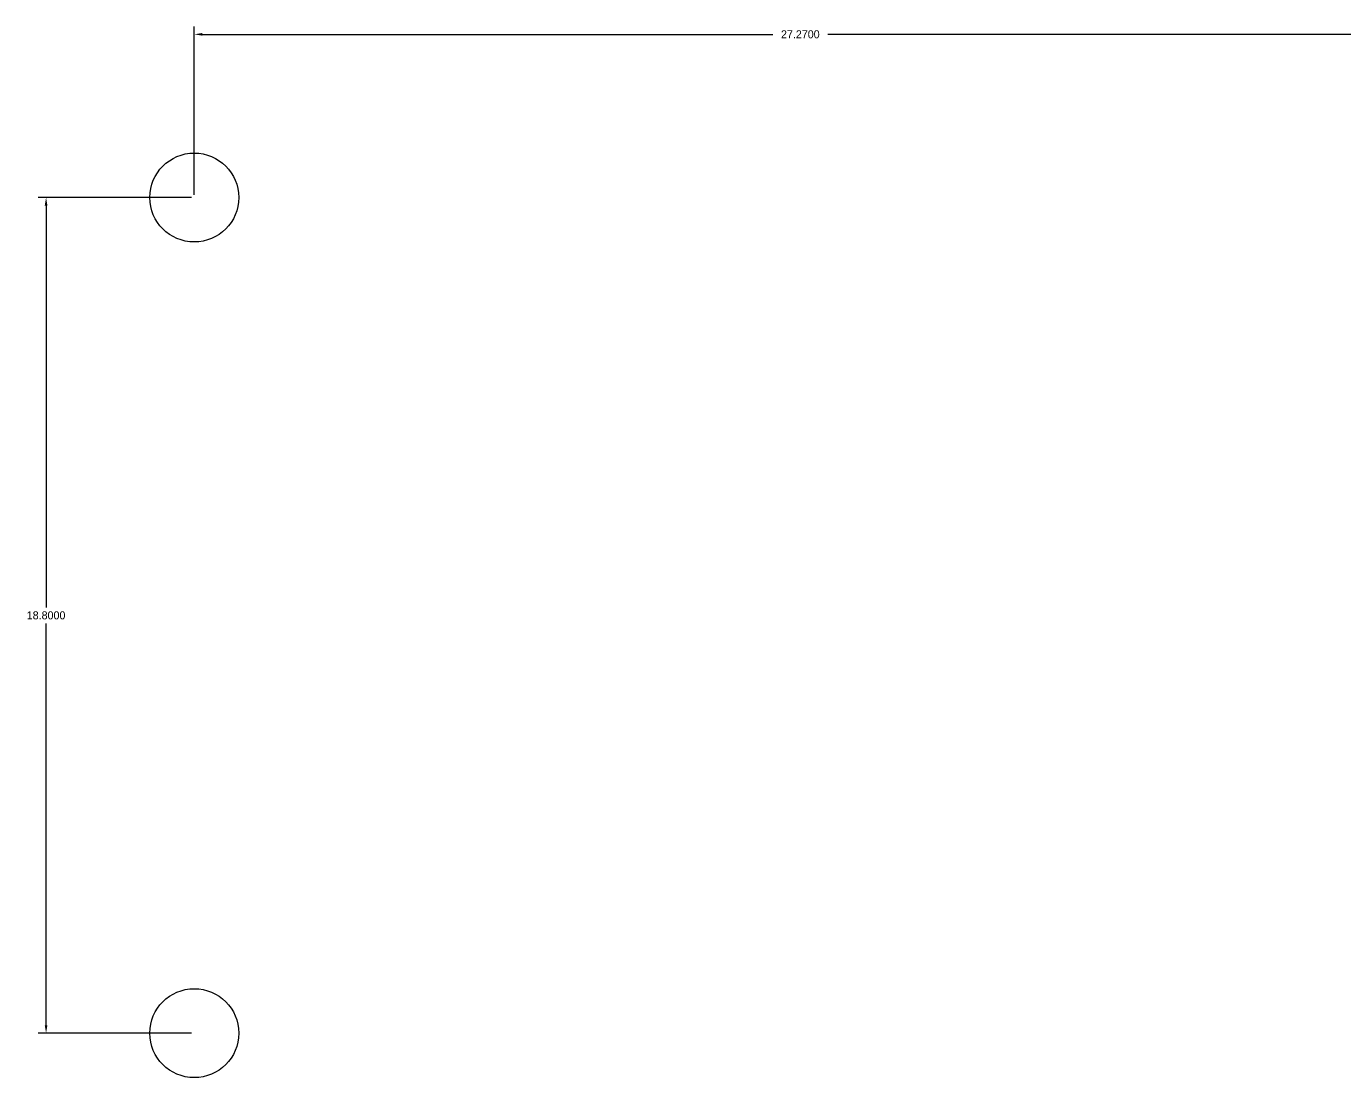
# Model space of a CAD drawing. Header units: millimetres. Extents: x 118 to 284, y -36 to 332.
# Drawn here: x 156.07 to 185.73, y 148.86 to 172.51 of the extents above; entities that cross this region are included whole.
import ezdxf

# ---------------------------------------------------------------- set-up
doc = ezdxf.new("R2010")
doc.units = ezdxf.units.MM
doc.header["$MEASUREMENT"] = 0
doc.layers.get('Defpoints').update_dxf_attribs({"color": 240})
doc.layers.add('参考线', color=180, linetype='Continuous')
doc.dimstyles.get("Standard").update_dxf_attribs({"dimtxt": 0.18, "dimasz": 0.18, "dimexe": 0.18, "dimexo": 0.0625, "dimgap": 0.09, "dimtad": 0, "dimtih": 1, "dimtoh": 1, "dimdec": 4, "dimzin": 0, "dimdsep": 46, "dimtxsty": 'Standard', "dimcen": 0.09, "dimadec": 0, "dimazin": 0, "dimtfac": 1, "dimtdec": 4, "dimtofl": 0, "dimtmove": 0, "dimatfit": 3, "dimfxl": 1, "dimtolj": 1, "dimtzin": 0, "dimarcsym": 0})

# ---------------------------------------------------------------- blocks, each defined once
blk = doc.blocks.new('*U5')
at = {"linetype": 'Continuous'}
blk.add_circle((0, 0), 1, dxfattribs=at)
blk = doc.blocks.new('*U6')
at = {"color": 0, "linetype": 'ByBlock', "lineweight": -2, "transparency": 16777216}
for p in [(0, 54.54), (18.8, 54.54), (0, 0), (18.8, 0)]:
    blk.add_blockref('*U5', p, dxfattribs=at)
blk = doc.blocks.new('*D7')
at = {"layer": 'Defpoints', "color": 0, "linetype": 'Continuous', "transparency": 16777216}
for p in [(187.12, 172.335), (159.85, 168.663), (187.12, 168.663)]:
    blk.add_point(p, dxfattribs=at)
at = {"layer": '参考线', "color": 0, "linetype": 'Continuous', "lineweight": -2, "transparency": 16777216}
for p, q in [((159.85, 168.726), (159.85, 172.515)), ((160.03, 172.335), (172.863, 172.335)), ((186.94, 172.335), (174.106, 172.335)), ((187.12, 168.726), (187.12, 172.515))]:
    blk.add_line(p, q, dxfattribs=at)
at = {"layer": '参考线', "color": 0, "linetype": 'Continuous', "transparency": 16777216}
for points in [[(160.03, 172.365), (160.03, 172.305), (159.85, 172.335)], [(186.94, 172.365), (186.94, 172.305), (187.12, 172.335)]]:
    blk.add_solid(points, dxfattribs=at)
at = {"layer": '参考线', "color": 0, "linetype": 'Continuous', "transparency": 16777216, "insert": (173.485, 172.335), "char_height": 0.18, "attachment_point": 5}
blk.add_mtext('\\A1;27.2700', dxfattribs=at)
blk = doc.blocks.new('*D20')
at = {"layer": 'Defpoints', "color": 0, "linetype": 'Continuous', "transparency": 16777216}
for p in [(159.85, 168.663), (156.516, 149.863), (159.85, 149.863)]:
    blk.add_point(p, dxfattribs=at)
at = {"layer": '参考线', "color": 0, "linetype": 'Continuous', "lineweight": -2, "transparency": 16777216}
for p, q in [((159.787, 168.663), (156.336, 168.663)), ((156.516, 168.483), (156.516, 159.443)), ((156.516, 150.043), (156.516, 159.083)), ((159.787, 149.863), (156.336, 149.863))]:
    blk.add_line(p, q, dxfattribs=at)
at = {"layer": '参考线', "color": 0, "linetype": 'Continuous', "transparency": 16777216}
for points in [[(156.486, 168.483), (156.546, 168.483), (156.516, 168.663)], [(156.486, 150.043), (156.546, 150.043), (156.516, 149.863)]]:
    blk.add_solid(points, dxfattribs=at)
at = {"layer": '参考线', "color": 0, "linetype": 'Continuous', "transparency": 16777216, "insert": (156.516, 159.263), "char_height": 0.18, "attachment_point": 5}
blk.add_mtext('\\A1;18.8000', dxfattribs=at)

msp = doc.modelspace()

# ---------------------------------------------------------------- block references
at = {"linetype": 'Continuous', "rotation": 270}
msp.add_blockref('*U6', (159.84982, 168.66343), dxfattribs=at)

# ---------------------------------------------------------------- dimensions: what is measured, and where the dimension line sits
at = {"layer": '参考线', "linetype": 'Continuous'}
dim = msp.add_linear_dim(base=(187.119775, 172.334534), p1=(159.84982, 168.66343), p2=(187.119775, 168.66343), dimstyle='Standard', dxfattribs=at)
dim.commit()
dim.dimension.update_dxf_attribs({"geometry": '*D7', "text_midpoint": (173.484797, 172.334534)})
dim = msp.add_linear_dim(base=(156.51558, 149.86343), p1=(159.84982, 168.66343), p2=(159.84982, 149.86343), angle=90, dimstyle='Standard', dxfattribs=at)
dim.commit()
dim.dimension.update_dxf_attribs({"geometry": '*D20', "text_midpoint": (156.51558, 159.26343)})

doc.saveas('drawing.dxf')
